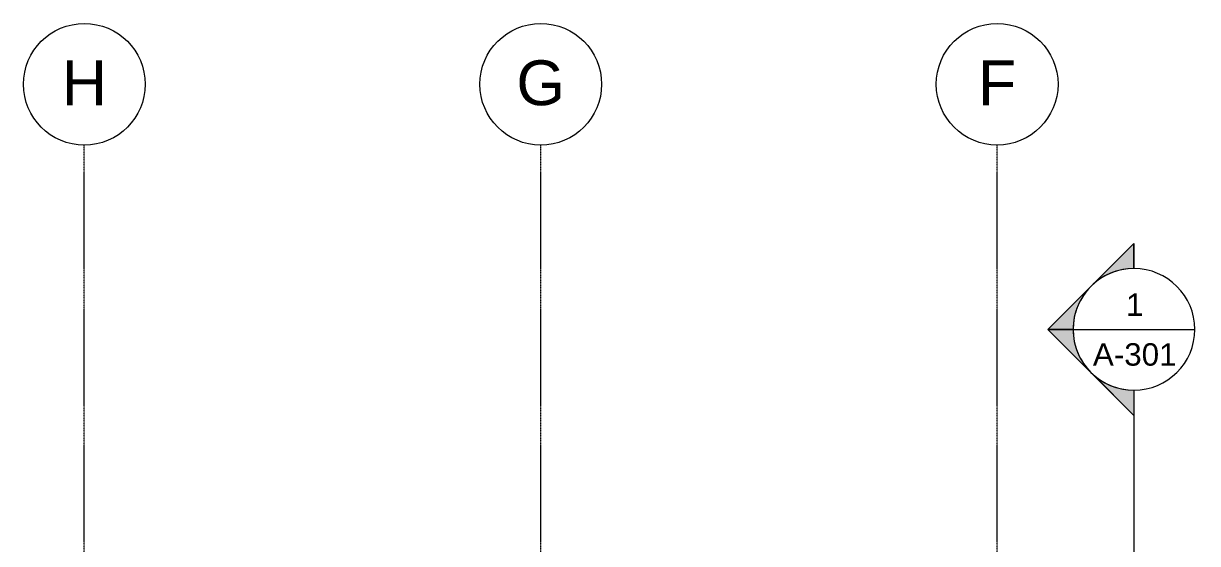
# Model space of a CAD drawing. Header units: inches. Extents: x -26493 to -15674, y -132 to 673.
# Drawn here: x -17661 to -17044, y 399 to 673 of the extents above; entities that cross this region are included whole.
import ezdxf

# ---------------------------------------------------------------- set-up
doc = ezdxf.new("R2010")
doc.units = ezdxf.units.IN
doc.header["$MEASUREMENT"] = 0
doc.linetypes.add('Grid Line 1_2_', pattern=[0.875, 0.5, -0.125, 0.125, -0.125])
for name, color, linetype, lineweight in [('G-ANNO-SYMB', 111, 'Continuous', 9), ('S-GRID', 1, 'Continuous', 9), ('S-GRID-IDEN', 1, 'Continuous', 9)]:
    doc.layers.add(name, color=color, linetype=linetype, lineweight=lineweight)
doc.styles.add('Arial_1', font='arial.ttf', dxfattribs={"height": 23.60479})
doc.styles.add('Arial_2', font='arial.ttf', dxfattribs={"height": 11.802395})

# ---------------------------------------------------------------- blocks, each defined once
blk = doc.blocks.new('Grid - Grid Head - Circle-14747-Section 1')
at = {"layer": 'S-GRID-IDEN'}
blk.add_circle((-21150.05, 641), 32, dxfattribs=at)
blk = doc.blocks.new('Section - Section Head - Filled-1526-Section 1')
at = {"layer": 'G-ANNO-SYMB'}
h = blk.add_hatch(color=256, dxfattribs=at)
edge = h.paths.add_edge_path(flags=0)
edge.add_arc((-21798.12, 512), 32.04, 90, 132.0784, ccw=False)
edge.add_line((-21798.12, 544.04), (-21798.12, 557.25))
edge.add_line((-21798.12, 557.25), (-21819.59, 535.78))
h = blk.add_hatch(color=256, dxfattribs=at)
edge = h.paths.add_edge_path(flags=0)
edge.add_line((-21820.75, 534.63), (-21843.38, 512))
edge.add_line((-21843.38, 512), (-21830.12, 512))
edge.add_arc((-21798.12, 512), 32, 135, 180, ccw=False)
h = blk.add_hatch(color=256, dxfattribs=at)
edge = h.paths.add_edge_path(flags=0)
edge.add_arc((-21798.12, 512), 32, 180, 225, ccw=False)
edge.add_line((-21830.12, 512), (-21843.38, 512))
edge.add_line((-21843.38, 512), (-21820.75, 489.37))
h = blk.add_hatch(color=256, dxfattribs=at)
edge = h.paths.add_edge_path(flags=0)
edge.add_line((-21819.59, 488.22), (-21798.12, 466.75))
edge.add_line((-21798.12, 466.75), (-21798.12, 479.96))
edge.add_arc((-21798.12, 512), 32.04, 227.9216, 270, ccw=False)
for p, q in [((-21843.38, 512), (-21798.12, 557.25)), ((-21819.59, 535.78), (-21798.12, 557.25)), ((-21798.12, 544), (-21798.12, 557.25)), ((-21798.12, 557.25), (-21798.12, 544.04)), ((-21843.38, 512), (-21820.75, 534.63)), ((-21843.38, 512), (-21798.12, 466.75)), ((-21830.12, 512), (-21843.38, 512)), ((-21820.75, 489.37), (-21843.38, 512)), ((-21843.38, 512), (-21830.12, 512)), ((-21798.12, 466.75), (-21819.59, 488.22)), ((-21798.12, 480), (-21798.12, 466.75)), ((-21798.12, 479.96), (-21798.12, 466.75))]:
    blk.add_line(p, q, dxfattribs=at)
for radius, start, end in [(32, 90, 270), (32.04, 90, 132.0784), (32, 270, 90), (32, 135, 180), (32, 180, 225), (32.04, 227.9216, 270)]:
    blk.add_arc((-21798.12, 512), radius, start, end, dxfattribs=at)

msp = doc.modelspace()

# ---------------------------------------------------------------- linework, layer by layer
at = {"layer": 'G-ANNO-SYMB'}
for p, q in [((-17109.54, 512), (-17045.54, 512)), ((-17077.54, 480), (-17077.54, -54.82))]:
    msp.add_line(p, q, dxfattribs=at)
at = {"layer": 'S-GRID', "linetype": 'Grid Line 1_2_'}
for p, q in [((-17629.47, -132), (-17629.47, 609)), ((-17389.47, -132), (-17389.47, 609)), ((-17149.47, -132), (-17149.47, 609))]:
    msp.add_line(p, q, dxfattribs=at)

# ---------------------------------------------------------------- block references
at = {"layer": 'G-ANNO-SYMB'}
msp.add_blockref('Section - Section Head - Filled-1526-Section 1', (4720.58, 0), dxfattribs=at)
at = {"layer": 'S-GRID-IDEN'}
for p in [(3520.58, 0), (3760.58, 0), (4000.58, 0)]:
    msp.add_blockref('Grid - Grid Head - Circle-14747-Section 1', p, dxfattribs=at)

# ---------------------------------------------------------------- texts
at = {"layer": 'G-ANNO-SYMB', "attachment_point": 2, "line_spacing_factor": 0.938532, "style": 'Arial_2'}
for s, insert, char_height, width in [('1', (-17077.13, 530.89), 11.8, 10.944), ('A-301', (-17077.13, 504.71), 11.802, 52.416)]:
    msp.add_mtext(s, dxfattribs=dict(at, insert=insert, char_height=char_height, width=width))

# ---------------------------------------------------------------- next in the draw order: texts
at = {"layer": 'S-GRID-IDEN', "char_height": 23.6, "attachment_point": 2, "line_spacing_factor": 0.938532, "style": 'Arial_1', "bg_fill": 3, "box_fill_scale": 1.25, "bg_fill_color": 0, "bg_fill_transparency": 0}
for s, insert, width in [('H', (-17629.47, 653.58), 28.224), ('G', (-17389.47, 653.58), 30.528), ('F', (-17149.47, 653.58), 23.904)]:
    msp.add_mtext(s, dxfattribs=dict(at, insert=insert, width=width))

doc.saveas('drawing.dxf')
